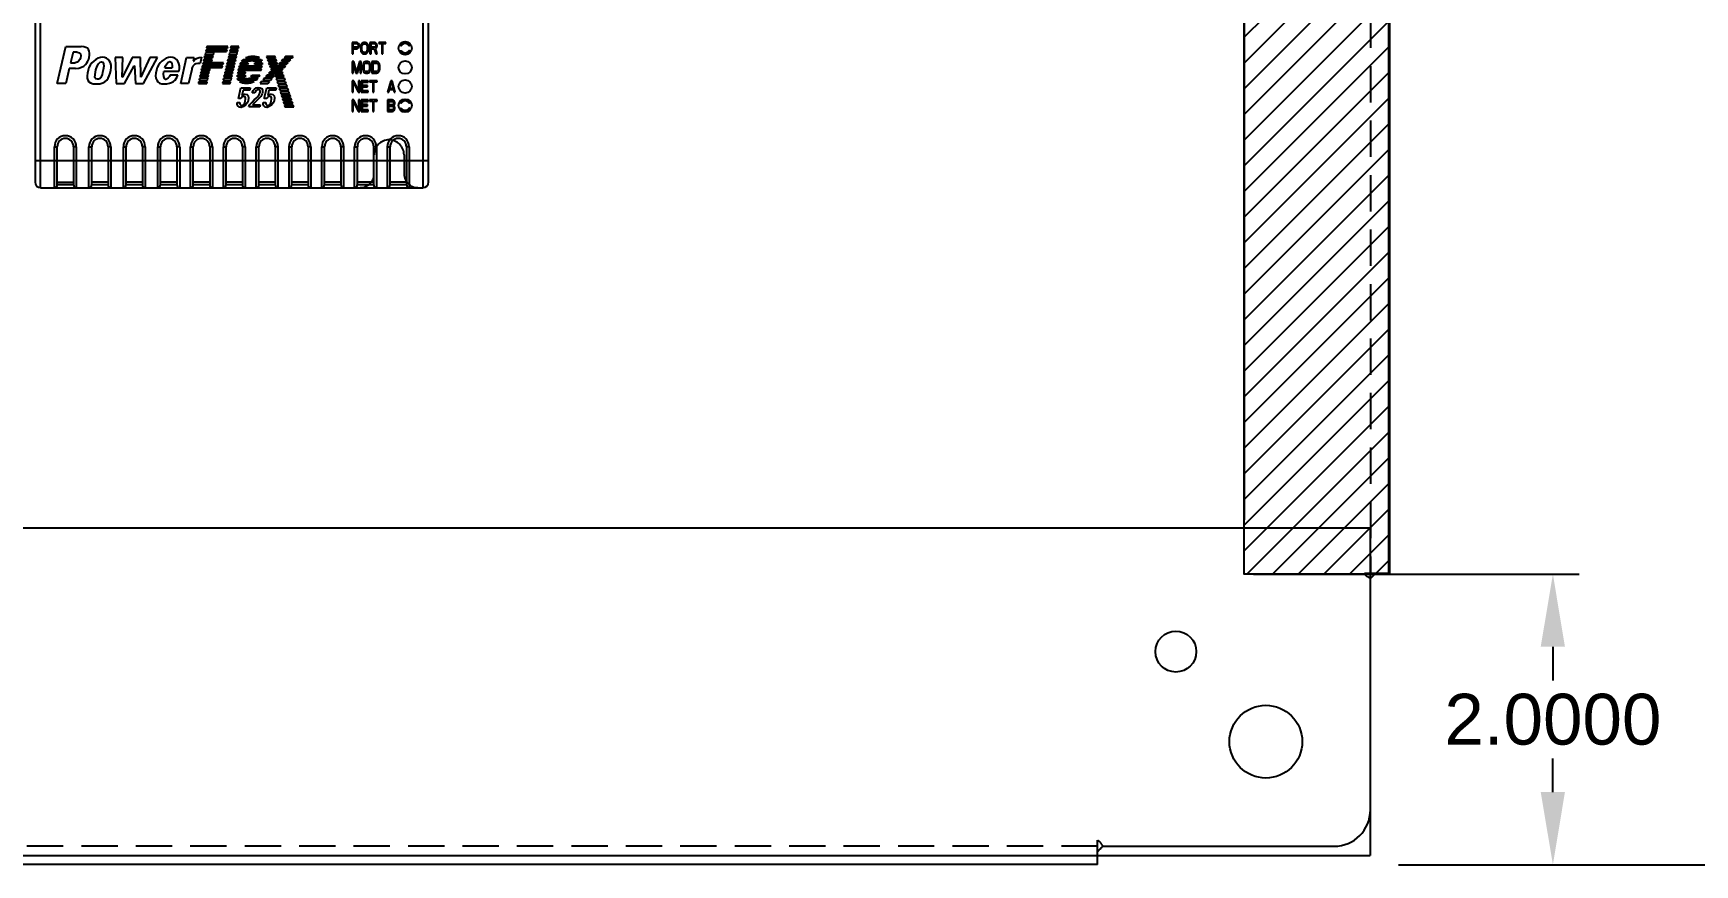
# Model space of a CAD drawing. Header units: inches. Extents: x 0.1 to 89.7, y 0.1 to 57.6.
# Drawn here: x 30.85 to 42.29, y 10.69 to 16.41 of the extents above; entities that cross this region are included whole.
import ezdxf
from ezdxf.enums import TextEntityAlignment as Align

# ---------------------------------------------------------------- set-up
doc = ezdxf.new("R2010")
doc.units = ezdxf.units.IN
doc.header["$MEASUREMENT"] = 0
for name, pattern in [('DASHED', [0.75, 0.5, -0.25]), ('HIDDEN', [0.375, 0.25, -0.125]), ('HIDDEN2', [0.1875, 0.125, -0.0625])]:
    doc.linetypes.add(name, pattern=pattern)
for name, color, linetype in [('02___PRT_ALL_AXES', 7, 'Continuous'), ('33085996XX_NDXF_CONTINUOUS_LINE', 7, 'Continuous'), ('DASHED', 4, 'DASHED'), ('DEFAULT_2', 8, 'HIDDEN'), ('PSYMS', 7, 'Continuous')]:
    doc.layers.add(name, color=color, linetype=linetype)
doc.styles.get("Standard").update_dxf_attribs({"font": 'arial.ttf'})
doc.styles.add('WD', font='romans.shx', dxfattribs={"height": 0.185})
doc.dimstyles.get("Standard").update_dxf_attribs({"dimtxt": 0.18, "dimasz": 0.18, "dimexe": 0.18, "dimexo": 0.0625, "dimgap": 0.09, "dimtad": 0, "dimtih": 1, "dimtoh": 1, "dimdec": 4, "dimzin": 0, "dimdsep": 46, "dimtxsty": 'Standard', "dimcen": 0.09, "dimadec": 0, "dimazin": 0, "dimtfac": 1, "dimtdec": 4, "dimtofl": 0, "dimtmove": 0, "dimatfit": 3, "dimfxl": 1, "dimtolj": 1, "dimtzin": 0, "dimarcsym": 0})

# ---------------------------------------------------------------- blocks, each defined once
blk = doc.blocks.new('HDIN10CB2')
for p, q in [((0, 1.125), (30.5, 1.125)), ((30.5, 1.125), (30.5, -1.125)), ((0, -1.125), (30.5, -1.125))]:
    blk.add_line(p, q)
blk = doc.blocks.new('HDR1_PF525_FRA')
at = {"color": 7, "linetype": 'Continuous'}
for p, q in [((0.004, 3.332), (0.004, 0.051)), ((0.042, 0.012), (0.042, 3.339)), ((2.747, 0.012), (2.747, 3.339)), ((2.786, 0.051), (2.786, 3.332)), ((2.245, 1.038), (2.245, 0.957)), ((2.277, 1.038), (2.245, 1.038)), ((2.245, 0.957), (2.253, 0.957)), ((2.253, 1.004), (2.253, 1.03)), ((2.253, 1.03), (2.279, 1.03)), ((2.279, 1.004), (2.253, 1.004)), ((2.253, 0.957), (2.253, 0.993)), ((2.253, 0.993), (2.277, 0.993)), ((2.284, 1.036), (2.277, 1.038)), ((2.277, 0.993), (2.284, 0.995)), ((2.279, 1.03), (2.283, 1.028)), ((2.283, 1.005), (2.279, 1.004)), ((2.283, 1.028), (2.285, 1.024)), ((2.285, 1.009), (2.283, 1.005)), ((2.289, 1.031), (2.284, 1.036)), ((2.284, 0.995), (2.289, 1)), ((2.285, 1.024), (2.287, 1.019)), ((2.287, 1.014), (2.285, 1.009)), ((2.287, 1.019), (2.287, 1.014)), ((2.294, 1.024), (2.289, 1.031)), ((2.289, 1), (2.294, 1.007)), ((2.295, 1.019), (2.294, 1.024)), ((2.294, 1.007), (2.295, 1.012)), ((2.295, 1.012), (2.295, 1.019)), ((2.307, 1.019), (2.306, 1.011)), ((2.306, 1.011), (2.306, 0.985)), ((2.306, 0.985), (2.307, 0.976)), ((2.31, 1.026), (2.307, 1.019)), ((2.307, 0.976), (2.31, 0.969)), ((2.315, 1.033), (2.31, 1.026)), ((2.31, 0.969), (2.315, 0.962)), ((2.314, 1.011), (2.315, 1.017)), ((2.314, 0.985), (2.314, 1.011)), ((2.315, 0.978), (2.314, 0.985)), ((2.321, 1.036), (2.315, 1.033)), ((2.315, 1.017), (2.318, 1.023)), ((2.318, 0.973), (2.315, 0.978)), ((2.315, 0.962), (2.321, 0.959)), ((2.318, 1.023), (2.322, 1.026)), ((2.322, 0.969), (2.318, 0.973)), ((2.327, 1.038), (2.321, 1.036)), ((2.321, 0.959), (2.327, 0.957)), ((2.322, 1.026), (2.327, 1.028)), ((2.327, 0.967), (2.322, 0.969)), ((2.338, 1.038), (2.327, 1.038)), ((2.327, 1.028), (2.338, 1.028)), ((2.338, 0.967), (2.327, 0.967)), ((2.327, 0.957), (2.338, 0.957)), ((2.345, 1.036), (2.338, 1.038)), ((2.338, 1.028), (2.344, 1.026)), ((2.344, 0.969), (2.338, 0.967)), ((2.338, 0.957), (2.345, 0.959)), ((2.344, 1.026), (2.348, 1.023)), ((2.348, 0.973), (2.344, 0.969)), ((2.35, 1.033), (2.345, 1.036)), ((2.345, 0.959), (2.35, 0.962)), ((2.348, 1.023), (2.35, 1.017)), ((2.35, 0.978), (2.348, 0.973)), ((2.356, 1.026), (2.35, 1.033)), ((2.35, 1.017), (2.352, 1.011)), ((2.352, 0.985), (2.35, 0.978)), ((2.35, 0.962), (2.356, 0.969)), ((2.352, 1.011), (2.352, 0.985)), ((2.358, 1.019), (2.356, 1.026)), ((2.356, 0.969), (2.358, 0.976)), ((2.36, 1.011), (2.358, 1.019)), ((2.358, 0.976), (2.36, 0.985)), ((2.36, 0.985), (2.36, 1.011)), ((2.371, 1.038), (2.371, 0.957)), ((2.403, 1.038), (2.371, 1.038)), ((2.371, 0.957), (2.379, 0.957)), ((2.379, 1.004), (2.379, 1.03)), ((2.379, 1.03), (2.404, 1.03)), ((2.404, 1.004), (2.379, 1.004)), ((2.379, 0.957), (2.379, 0.993)), ((2.379, 0.993), (2.402, 0.993)), ((2.402, 0.993), (2.413, 0.957)), ((2.41, 1.036), (2.403, 1.038)), ((2.404, 1.03), (2.408, 1.028)), ((2.408, 1.005), (2.404, 1.004)), ((2.408, 1.028), (2.411, 1.024)), ((2.411, 1.009), (2.408, 1.005)), ((2.415, 1.031), (2.41, 1.036)), ((2.41, 0.997), (2.415, 1)), ((2.422, 0.957), (2.41, 0.997)), ((2.411, 1.024), (2.413, 1.019)), ((2.413, 1.014), (2.411, 1.009)), ((2.413, 1.019), (2.413, 1.014)), ((2.413, 0.957), (2.422, 0.957)), ((2.419, 1.024), (2.415, 1.031)), ((2.415, 1), (2.419, 1.007)), ((2.421, 1.019), (2.419, 1.024)), ((2.419, 1.007), (2.421, 1.012)), ((2.421, 1.012), (2.421, 1.019)), ((2.433, 1.038), (2.433, 1.03)), ((2.484, 1.038), (2.433, 1.038)), ((2.433, 1.03), (2.454, 1.03)), ((2.454, 1.03), (2.454, 0.957)), ((2.454, 0.957), (2.463, 0.957)), ((2.463, 0.957), (2.463, 1.03)), ((2.463, 1.03), (2.484, 1.03)), ((2.484, 1.03), (2.484, 1.038)), ((2.583, 1.021), (2.585, 1.019)), ((2.583, 0.974), (2.585, 0.976)), ((2.656, 1.021), (2.654, 1.019)), ((2.656, 0.974), (2.654, 0.976)), ((2.245, 0.903), (2.245, 0.822)), ((2.257, 0.903), (2.245, 0.903)), ((2.253, 0.822), (2.253, 0.886)), ((2.253, 0.886), (2.272, 0.822)), ((2.277, 0.83), (2.257, 0.903)), ((2.298, 0.903), (2.277, 0.83)), ((2.283, 0.822), (2.302, 0.886)), ((2.31, 0.903), (2.298, 0.903)), ((2.302, 0.886), (2.302, 0.822)), ((2.31, 0.822), (2.31, 0.903)), ((2.322, 0.884), (2.321, 0.875)), ((2.321, 0.875), (2.321, 0.849)), ((2.321, 0.849), (2.322, 0.841)), ((2.325, 0.891), (2.322, 0.884)), ((2.322, 0.841), (2.325, 0.834)), ((2.33, 0.898), (2.325, 0.891)), ((2.325, 0.834), (2.33, 0.827)), ((2.329, 0.875), (2.33, 0.882)), ((2.329, 0.849), (2.329, 0.875)), ((2.33, 0.842), (2.329, 0.849)), ((2.335, 0.901), (2.33, 0.898)), ((2.33, 0.882), (2.333, 0.887)), ((2.333, 0.837), (2.33, 0.842)), ((2.33, 0.827), (2.335, 0.823)), ((2.333, 0.887), (2.337, 0.891)), ((2.337, 0.834), (2.333, 0.837)), ((2.342, 0.903), (2.335, 0.901)), ((2.335, 0.823), (2.342, 0.822)), ((2.337, 0.891), (2.342, 0.893)), ((2.342, 0.832), (2.337, 0.834)), ((2.353, 0.903), (2.342, 0.903)), ((2.342, 0.893), (2.353, 0.893)), ((2.353, 0.832), (2.342, 0.832)), ((2.36, 0.901), (2.353, 0.903)), ((2.353, 0.893), (2.358, 0.891)), ((2.358, 0.834), (2.353, 0.832)), ((2.353, 0.822), (2.36, 0.823)), ((2.358, 0.891), (2.363, 0.887)), ((2.363, 0.837), (2.358, 0.834)), ((2.365, 0.898), (2.36, 0.901)), ((2.36, 0.823), (2.365, 0.827)), ((2.363, 0.887), (2.365, 0.882)), ((2.365, 0.842), (2.363, 0.837)), ((2.371, 0.891), (2.365, 0.898)), ((2.365, 0.882), (2.367, 0.875)), ((2.367, 0.849), (2.365, 0.842)), ((2.365, 0.827), (2.371, 0.834)), ((2.367, 0.875), (2.367, 0.849)), ((2.373, 0.884), (2.371, 0.891)), ((2.371, 0.834), (2.373, 0.841)), ((2.375, 0.875), (2.373, 0.884)), ((2.373, 0.841), (2.375, 0.849)), ((2.375, 0.849), (2.375, 0.875)), ((2.385, 0.903), (2.385, 0.822)), ((2.418, 0.903), (2.385, 0.903)), ((2.394, 0.832), (2.394, 0.893)), ((2.394, 0.893), (2.418, 0.893)), ((2.418, 0.832), (2.394, 0.832)), ((2.425, 0.901), (2.418, 0.903)), ((2.418, 0.893), (2.423, 0.891)), ((2.423, 0.834), (2.418, 0.832)), ((2.418, 0.822), (2.425, 0.823)), ((2.423, 0.891), (2.427, 0.887)), ((2.427, 0.837), (2.423, 0.834)), ((2.43, 0.898), (2.425, 0.901)), ((2.425, 0.823), (2.43, 0.827)), ((2.427, 0.887), (2.43, 0.882)), ((2.43, 0.842), (2.427, 0.837)), ((2.436, 0.891), (2.43, 0.898)), ((2.43, 0.882), (2.431, 0.875)), ((2.431, 0.849), (2.43, 0.842)), ((2.43, 0.827), (2.436, 0.834)), ((2.431, 0.875), (2.431, 0.849)), ((2.438, 0.884), (2.436, 0.891)), ((2.436, 0.834), (2.438, 0.841)), ((2.44, 0.875), (2.438, 0.884)), ((2.438, 0.841), (2.44, 0.849)), ((2.44, 0.849), (2.44, 0.875)), ((2.245, 0.822), (2.253, 0.822)), ((2.245, 0.768), (2.245, 0.687)), ((2.257, 0.768), (2.245, 0.768)), ((2.253, 0.687), (2.253, 0.757)), ((2.253, 0.757), (2.287, 0.687)), ((2.291, 0.699), (2.257, 0.768)), ((2.272, 0.822), (2.283, 0.822)), ((2.291, 0.768), (2.291, 0.699)), ((2.299, 0.768), (2.291, 0.768)), ((2.299, 0.687), (2.299, 0.768)), ((2.302, 0.822), (2.31, 0.822)), ((2.31, 0.768), (2.31, 0.687)), ((2.358, 0.768), (2.31, 0.768)), ((2.318, 0.735), (2.318, 0.757)), ((2.318, 0.757), (2.358, 0.757)), ((2.353, 0.735), (2.318, 0.735)), ((2.318, 0.697), (2.318, 0.725)), ((2.318, 0.725), (2.353, 0.725)), ((2.342, 0.822), (2.353, 0.822)), ((2.353, 0.725), (2.353, 0.735)), ((2.358, 0.757), (2.358, 0.768)), ((2.369, 0.768), (2.369, 0.759)), ((2.421, 0.768), (2.369, 0.768)), ((2.369, 0.759), (2.391, 0.759)), ((2.385, 0.822), (2.418, 0.822)), ((2.391, 0.759), (2.391, 0.687)), ((2.399, 0.687), (2.399, 0.759)), ((2.399, 0.759), (2.421, 0.759)), ((2.421, 0.759), (2.421, 0.768)), ((2.518, 0.768), (2.496, 0.687)), ((2.505, 0.687), (2.51, 0.707)), ((2.51, 0.707), (2.537, 0.707)), ((2.511, 0.714), (2.523, 0.761)), ((2.536, 0.714), (2.511, 0.714)), ((2.529, 0.768), (2.518, 0.768)), ((2.523, 0.761), (2.536, 0.714)), ((2.55, 0.687), (2.529, 0.768)), ((2.537, 0.707), (2.542, 0.687)), ((2.245, 0.687), (2.253, 0.687)), ((2.245, 0.632), (2.245, 0.551)), ((2.257, 0.632), (2.245, 0.632)), ((2.253, 0.551), (2.253, 0.622)), ((2.253, 0.622), (2.287, 0.551)), ((2.291, 0.563), (2.257, 0.632)), ((2.287, 0.687), (2.299, 0.687)), ((2.291, 0.632), (2.291, 0.563)), ((2.299, 0.632), (2.291, 0.632)), ((2.299, 0.551), (2.299, 0.632)), ((2.31, 0.687), (2.358, 0.687)), ((2.31, 0.632), (2.31, 0.551)), ((2.358, 0.632), (2.31, 0.632)), ((2.358, 0.697), (2.318, 0.697)), ((2.318, 0.6), (2.318, 0.622)), ((2.318, 0.622), (2.358, 0.622)), ((2.353, 0.6), (2.318, 0.6)), ((2.318, 0.562), (2.318, 0.589)), ((2.318, 0.589), (2.353, 0.589)), ((2.353, 0.589), (2.353, 0.6)), ((2.358, 0.687), (2.358, 0.697)), ((2.358, 0.622), (2.358, 0.632)), ((2.369, 0.632), (2.369, 0.624)), ((2.421, 0.632), (2.369, 0.632)), ((2.369, 0.624), (2.391, 0.624)), ((2.391, 0.687), (2.399, 0.687)), ((2.391, 0.624), (2.391, 0.551)), ((2.399, 0.551), (2.399, 0.624)), ((2.399, 0.624), (2.421, 0.624)), ((2.421, 0.624), (2.421, 0.632)), ((2.496, 0.687), (2.505, 0.687)), ((2.496, 0.632), (2.496, 0.551)), ((2.529, 0.632), (2.496, 0.632)), ((2.505, 0.598), (2.505, 0.622)), ((2.505, 0.622), (2.53, 0.622)), ((2.53, 0.598), (2.505, 0.598)), ((2.505, 0.562), (2.505, 0.588)), ((2.505, 0.588), (2.53, 0.588)), ((2.536, 0.631), (2.529, 0.632)), ((2.53, 0.622), (2.534, 0.62)), ((2.534, 0.6), (2.53, 0.598)), ((2.53, 0.588), (2.534, 0.586)), ((2.534, 0.62), (2.537, 0.617)), ((2.537, 0.603), (2.534, 0.6)), ((2.541, 0.626), (2.536, 0.631)), ((2.537, 0.617), (2.538, 0.612)), ((2.538, 0.608), (2.537, 0.603)), ((2.538, 0.612), (2.538, 0.608)), ((2.538, 0.593), (2.541, 0.594)), ((2.541, 0.591), (2.538, 0.593)), ((2.545, 0.619), (2.541, 0.626)), ((2.541, 0.594), (2.545, 0.601)), ((2.545, 0.584), (2.541, 0.591)), ((2.542, 0.687), (2.55, 0.687)), ((2.546, 0.613), (2.545, 0.619)), ((2.545, 0.601), (2.546, 0.607)), ((2.546, 0.607), (2.546, 0.613)), ((2.583, 0.615), (2.585, 0.614)), ((2.656, 0.615), (2.654, 0.614)), ((2.245, 0.551), (2.253, 0.551)), ((2.287, 0.551), (2.299, 0.551)), ((2.31, 0.551), (2.358, 0.551)), ((2.358, 0.562), (2.318, 0.562)), ((2.358, 0.551), (2.358, 0.562)), ((2.391, 0.551), (2.399, 0.551)), ((2.496, 0.551), (2.529, 0.551)), ((2.53, 0.562), (2.505, 0.562)), ((2.529, 0.551), (2.536, 0.553)), ((2.534, 0.563), (2.53, 0.562)), ((2.534, 0.586), (2.537, 0.582)), ((2.537, 0.567), (2.534, 0.563)), ((2.536, 0.553), (2.541, 0.558)), ((2.537, 0.582), (2.538, 0.577)), ((2.538, 0.572), (2.537, 0.567)), ((2.538, 0.577), (2.538, 0.572)), ((2.541, 0.558), (2.545, 0.565)), ((2.546, 0.579), (2.545, 0.584)), ((2.545, 0.565), (2.546, 0.57)), ((2.546, 0.57), (2.546, 0.579)), ((2.583, 0.569), (2.585, 0.57)), ((2.656, 0.569), (2.654, 0.57)), ((0.141, 0.302), (0.16, 0.302)), ((0.141, 0.012), (0.141, 0.302)), ((0.16, 0.032), (0.16, 0.302)), ((0.295, 0.302), (0.276, 0.302)), ((0.276, 0.302), (0.276, 0.032)), ((0.295, 0.302), (0.295, 0.012)), ((0.384, 0.302), (0.404, 0.302)), ((0.384, 0.012), (0.384, 0.302)), ((0.404, 0.032), (0.404, 0.302)), ((0.539, 0.302), (0.52, 0.302)), ((0.52, 0.302), (0.52, 0.032)), ((0.539, 0.302), (0.539, 0.012)), ((0.628, 0.302), (0.647, 0.302)), ((0.628, 0.012), (0.628, 0.302)), ((0.647, 0.032), (0.647, 0.302)), ((0.782, 0.302), (0.763, 0.302)), ((0.763, 0.302), (0.763, 0.032)), ((0.782, 0.302), (0.782, 0.012)), ((0.871, 0.302), (0.89, 0.302)), ((0.871, 0.012), (0.871, 0.302)), ((0.89, 0.032), (0.89, 0.302)), ((1.026, 0.302), (1.006, 0.302)), ((1.006, 0.302), (1.006, 0.032)), ((1.026, 0.302), (1.026, 0.012)), ((1.103, 0.302), (1.122, 0.302)), ((1.103, 0.012), (1.103, 0.302)), ((1.122, 0.032), (1.122, 0.302)), ((1.258, 0.302), (1.238, 0.302)), ((1.238, 0.302), (1.238, 0.032)), ((1.258, 0.302), (1.258, 0.012)), ((1.335, 0.302), (1.354, 0.302)), ((1.335, 0.012), (1.335, 0.302)), ((1.354, 0.032), (1.354, 0.302)), ((1.489, 0.302), (1.47, 0.302)), ((1.47, 0.302), (1.47, 0.032)), ((1.489, 0.302), (1.489, 0.012)), ((1.567, 0.302), (1.586, 0.302)), ((1.567, 0.012), (1.567, 0.302)), ((1.586, 0.032), (1.586, 0.302)), ((1.702, 0.302), (1.702, 0.032)), ((1.721, 0.302), (1.702, 0.302)), ((1.721, 0.302), (1.721, 0.012)), ((1.799, 0.012), (1.799, 0.302)), ((1.799, 0.302), (1.818, 0.302)), ((1.818, 0.032), (1.818, 0.302)), ((1.934, 0.302), (1.934, 0.032)), ((1.953, 0.302), (1.934, 0.302)), ((1.953, 0.302), (1.953, 0.012)), ((2.03, 0.012), (2.03, 0.302)), ((2.03, 0.302), (2.05, 0.302)), ((2.05, 0.032), (2.05, 0.302)), ((2.166, 0.302), (2.166, 0.032)), ((2.185, 0.302), (2.166, 0.302)), ((2.185, 0.302), (2.185, 0.012)), ((2.262, 0.012), (2.262, 0.302)), ((2.262, 0.302), (2.282, 0.302)), ((2.282, 0.032), (2.282, 0.302)), ((2.397, 0.302), (2.397, 0.032)), ((2.417, 0.302), (2.397, 0.302)), ((2.417, 0.302), (2.417, 0.012)), ((2.494, 0.012), (2.494, 0.302)), ((2.494, 0.302), (2.513, 0.302)), ((2.513, 0.032), (2.513, 0.302)), ((2.629, 0.302), (2.629, 0.032)), ((2.649, 0.302), (2.629, 0.302)), ((2.649, 0.302), (2.649, 0.012)), ((0.004, 0.205), (2.786, 0.205)), ((0.042, 0.012), (2.747, 0.012)), ((0.16, 0.051), (0.276, 0.051)), ((0.276, 0.032), (0.16, 0.032)), ((0.52, 0.051), (0.404, 0.051)), ((0.52, 0.032), (0.404, 0.032)), ((0.763, 0.051), (0.647, 0.051)), ((0.763, 0.032), (0.647, 0.032)), ((1.006, 0.051), (0.89, 0.051)), ((1.006, 0.032), (0.89, 0.032)), ((1.238, 0.051), (1.122, 0.051)), ((1.238, 0.032), (1.122, 0.032)), ((1.47, 0.051), (1.354, 0.051)), ((1.47, 0.032), (1.354, 0.032)), ((1.702, 0.051), (1.586, 0.051)), ((1.702, 0.032), (1.586, 0.032)), ((1.934, 0.051), (1.818, 0.051)), ((1.934, 0.032), (1.818, 0.032)), ((2.166, 0.051), (2.05, 0.051)), ((2.166, 0.032), (2.05, 0.032)), ((2.397, 0.051), (2.282, 0.051)), ((2.397, 0.032), (2.282, 0.032)), ((2.629, 0.051), (2.513, 0.051)), ((2.629, 0.032), (2.513, 0.032))]:
    blk.add_line(p, q, dxfattribs=at)
for centre in [(2.62, 0.998), (2.62, 0.862), (2.62, 0.727), (2.62, 0.592)]:
    blk.add_circle(centre, 0.0464, dxfattribs=at)
for centre, radius, start, end in [((2.58, 0.718), 0.303, 89.7942, 90.1098), ((2.58, 1.277), 0.303, 269.8902, 270.2058), ((2.58, 0.739), 0.282, 89.4225, 89.7947), ((2.58, 1.257), 0.282, 270.2053, 270.5775), ((2.62, 0.998), 0.0432, 32.5858, 147.4142), ((2.62, 0.998), 0.0432, 212.5858, 327.4142), ((2.62, 0.998), 0.0406, 32.4274, 147.5726), ((2.805, 1.332), 0.382, 234.9779, 235.5578), ((2.805, 0.663), 0.382, 124.4422, 125.0221), ((2.62, 0.998), 0.0406, 212.4274, 327.5726), ((2.62, 0.998), 0.0328, 32.0572, 147.9428), ((2.62, 0.998), 0.0328, 212.0572, 327.9428), ((2.435, 1.332), 0.382, 304.4422, 305.0221), ((2.435, 0.663), 0.382, 54.9779, 55.5578), ((2.659, 0.739), 0.282, 90.2053, 90.5775), ((2.659, 1.257), 0.282, 269.4225, 269.7947), ((2.659, 0.718), 0.303, 89.8902, 90.2058), ((2.659, 1.277), 0.303, 269.7942, 270.1098), ((2.58, 0.312), 0.303, 89.7942, 90.1098), ((2.58, 0.333), 0.282, 89.4225, 89.7947), ((2.62, 0.592), 0.0432, 32.5858, 147.4142), ((2.62, 0.592), 0.0406, 32.4274, 147.5726), ((2.805, 0.927), 0.382, 234.9779, 235.5578), ((2.62, 0.592), 0.0328, 32.0572, 147.9428), ((2.435, 0.927), 0.382, 304.4422, 305.0221), ((2.659, 0.333), 0.282, 90.2053, 90.5775), ((2.659, 0.312), 0.303, 89.8902, 90.2058), ((2.58, 0.872), 0.303, 269.8902, 270.2058), ((2.58, 0.851), 0.282, 270.2053, 270.5775), ((2.62, 0.592), 0.0432, 212.5858, 327.4142), ((2.805, 0.257), 0.382, 124.4422, 125.0221), ((2.62, 0.592), 0.0406, 212.4274, 327.5726), ((2.62, 0.592), 0.0328, 212.0572, 327.9428), ((2.435, 0.257), 0.382, 54.9779, 55.5578), ((2.659, 0.851), 0.282, 269.4225, 269.7947), ((2.659, 0.872), 0.303, 269.7942, 270.1098), ((0.218, 0.302), 0.0773, 0, 180), ((0.218, 0.302), 0.058, 0, 180), ((0.462, 0.302), 0.0773, 0, 180), ((0.462, 0.302), 0.058, 0, 180), ((0.705, 0.302), 0.0773, 0, 180), ((0.705, 0.302), 0.058, 0, 180), ((0.948, 0.302), 0.0773, 0, 180), ((0.948, 0.302), 0.058, 0, 180), ((1.18, 0.302), 0.0773, 0, 180), ((1.18, 0.302), 0.058, 0, 180), ((1.412, 0.302), 0.0773, 0, 180), ((1.412, 0.302), 0.058, 0, 180), ((1.644, 0.302), 0.0773, 0, 180), ((1.644, 0.302), 0.058, 0, 180), ((1.876, 0.302), 0.0773, 0, 180), ((1.876, 0.302), 0.058, 0, 180), ((2.108, 0.302), 0.0773, 0, 180), ((2.108, 0.302), 0.058, 0, 180), ((2.34, 0.302), 0.0773, 0, 180), ((2.34, 0.302), 0.058, 0, 180), ((2.571, 0.302), 0.0773, 0, 180), ((2.571, 0.302), 0.058, 0, 180), ((0.042, 0.051), 0.0386, 180, 270), ((0.141, 0.032), 0.0193, 270, 0), ((0.295, 0.032), 0.0193, 180, 270), ((0.384, 0.032), 0.0193, 270, 0), ((0.539, 0.032), 0.0193, 180, 270), ((0.628, 0.032), 0.0193, 270, 0), ((0.782, 0.032), 0.0193, 180, 270), ((0.871, 0.032), 0.0193, 270, 0), ((1.026, 0.032), 0.0193, 180, 270), ((1.103, 0.032), 0.0193, 270, 0), ((1.258, 0.032), 0.0193, 180, 270), ((1.335, 0.032), 0.0193, 270, 0), ((1.489, 0.032), 0.0193, 180, 270), ((1.567, 0.032), 0.0193, 270, 0), ((1.721, 0.032), 0.0193, 180, 270), ((1.799, 0.032), 0.0193, 270, 0), ((1.953, 0.032), 0.0193, 180, 270), ((2.03, 0.032), 0.0193, 270, 0), ((2.185, 0.032), 0.0193, 180, 270), ((2.262, 0.032), 0.0193, 270, 0), ((2.417, 0.032), 0.0193, 180, 270), ((2.494, 0.032), 0.0193, 270, 0), ((2.649, 0.032), 0.0193, 180, 270), ((2.747, 0.051), 0.0386, 270, 0)]:
    blk.add_arc(centre, radius, start, end, dxfattribs=at)
for points in [[(2.589, 1.017), (2.589, 1.017), (2.59, 1.016), (2.591, 1.016), (2.591, 1.015), (2.592, 1.015), (2.592, 1.015), (2.592, 1.015), (2.592, 1.015)], [(2.589, 0.978), (2.589, 0.978), (2.59, 0.979), (2.591, 0.979), (2.591, 0.98), (2.592, 0.98), (2.592, 0.98), (2.592, 0.98), (2.592, 0.98)], [(2.651, 1.017), (2.65, 1.017), (2.65, 1.016), (2.649, 1.016), (2.648, 1.015), (2.648, 1.015), (2.648, 1.015), (2.648, 1.015), (2.647, 1.015)], [(2.651, 0.978), (2.65, 0.978), (2.65, 0.979), (2.649, 0.979), (2.648, 0.98), (2.648, 0.98), (2.648, 0.98), (2.648, 0.98), (2.647, 0.98)], [(2.589, 0.611), (2.589, 0.611), (2.59, 0.611), (2.591, 0.61), (2.591, 0.61), (2.592, 0.609), (2.592, 0.609), (2.592, 0.609), (2.592, 0.609)], [(2.651, 0.611), (2.65, 0.611), (2.65, 0.611), (2.649, 0.61), (2.648, 0.61), (2.648, 0.609), (2.648, 0.609), (2.648, 0.609), (2.647, 0.609)], [(2.589, 0.572), (2.589, 0.573), (2.59, 0.573), (2.591, 0.574), (2.591, 0.574), (2.592, 0.574), (2.592, 0.574), (2.592, 0.574), (2.592, 0.574)], [(2.651, 0.572), (2.65, 0.573), (2.65, 0.573), (2.649, 0.574), (2.648, 0.574), (2.648, 0.574), (2.648, 0.574), (2.648, 0.574), (2.647, 0.574)]]:
    blk.add_open_spline(points, degree=3, knots=[0, 0, 0, 0, 0.414245, 0.731791, 0.847091, 0.930981, 0.982263, 1, 1, 1, 1], dxfattribs=at)
at = {"layer": '33085996XX_NDXF_CONTINUOUS_LINE', "color": 7, "linetype": 'Continuous'}
for p, q in [((0.161, 0.749), (0.222, 1.009)), ((0.222, 1.009), (0.329, 1.009)), ((0.272, 0.969), (0.254, 0.895)), ((0.302, 0.969), (0.272, 0.969)), ((1.202, 0.941), (1.199, 0.929)), ((1.262, 0.941), (1.202, 0.941)), ((1.208, 0.964), (1.205, 0.952)), ((1.205, 0.952), (1.264, 0.952)), ((1.267, 0.964), (1.208, 0.964)), ((1.213, 0.987), (1.21, 0.975)), ((1.21, 0.975), (1.358, 0.975)), ((1.361, 0.987), (1.213, 0.987)), ((1.218, 1.009), (1.215, 0.998)), ((1.215, 0.998), (1.363, 0.998)), ((1.366, 1.009), (1.218, 1.009)), ((1.259, 0.929), (1.262, 0.941)), ((1.264, 0.952), (1.267, 0.964)), ((1.358, 0.975), (1.361, 0.987)), ((1.363, 0.998), (1.366, 1.009)), ((1.373, 0.941), (1.37, 0.929)), ((1.428, 0.941), (1.373, 0.941)), ((1.378, 0.964), (1.375, 0.952)), ((1.375, 0.952), (1.43, 0.952)), ((1.433, 0.964), (1.378, 0.964)), ((1.383, 0.987), (1.381, 0.975)), ((1.381, 0.975), (1.436, 0.975)), ((1.438, 0.987), (1.383, 0.987)), ((1.388, 1.009), (1.386, 0.998)), ((1.386, 0.998), (1.441, 0.998)), ((1.444, 1.009), (1.388, 1.009)), ((1.425, 0.929), (1.428, 0.941)), ((1.43, 0.952), (1.433, 0.964)), ((1.436, 0.975), (1.438, 0.987)), ((1.441, 0.998), (1.444, 1.009)), ((0.245, 0.855), (0.221, 0.749)), ((0.289, 0.855), (0.245, 0.855)), ((0.254, 0.895), (0.288, 0.895)), ((0.625, 0.931), (0.57, 0.931)), ((0.57, 0.931), (0.577, 0.749)), ((0.62, 0.794), (0.625, 0.931)), ((0.691, 0.931), (0.621, 0.794)), ((0.636, 0.749), (0.705, 0.873)), ((0.749, 0.931), (0.691, 0.931)), ((0.705, 0.873), (0.706, 0.873)), ((0.706, 0.873), (0.713, 0.749)), ((0.752, 0.794), (0.749, 0.931)), ((0.814, 0.931), (0.752, 0.794)), ((0.771, 0.749), (0.868, 0.931)), ((0.868, 0.931), (0.814, 0.931)), ((1.02, 0.832), (0.914, 0.832)), ((0.921, 0.86), (0.972, 0.86)), ((1.033, 0.749), (1.075, 0.931)), ((1.075, 0.931), (1.128, 0.931)), ((1.111, 0.848), (1.088, 0.749)), ((1.128, 0.931), (1.122, 0.907)), ((1.122, 0.907), (1.123, 0.907)), ((1.181, 0.934), (1.17, 0.889)), ((1.176, 0.829), (1.174, 0.818)), ((1.235, 0.829), (1.176, 0.829)), ((1.181, 0.851), (1.179, 0.84)), ((1.179, 0.84), (1.238, 0.84)), ((1.24, 0.851), (1.181, 0.851)), ((1.186, 0.873), (1.184, 0.862)), ((1.184, 0.862), (1.327, 0.862)), ((1.329, 0.873), (1.186, 0.873)), ((1.191, 0.895), (1.189, 0.884)), ((1.189, 0.884), (1.332, 0.883)), ((1.335, 0.895), (1.191, 0.895)), ((1.197, 0.918), (1.194, 0.906)), ((1.194, 0.906), (1.254, 0.906)), ((1.256, 0.918), (1.197, 0.918)), ((1.199, 0.929), (1.259, 0.929)), ((1.233, 0.818), (1.235, 0.829)), ((1.238, 0.84), (1.24, 0.851)), ((1.254, 0.906), (1.256, 0.918)), ((1.327, 0.862), (1.329, 0.873)), ((1.332, 0.883), (1.335, 0.895)), ((1.346, 0.829), (1.344, 0.818)), ((1.402, 0.829), (1.346, 0.829)), ((1.352, 0.851), (1.349, 0.84)), ((1.349, 0.84), (1.404, 0.84)), ((1.407, 0.851), (1.352, 0.851)), ((1.357, 0.872), (1.354, 0.862)), ((1.354, 0.862), (1.41, 0.862)), ((1.412, 0.873), (1.357, 0.872)), ((1.362, 0.895), (1.359, 0.883)), ((1.359, 0.883), (1.414, 0.883)), ((1.417, 0.895), (1.362, 0.895)), ((1.367, 0.918), (1.364, 0.906)), ((1.364, 0.906), (1.42, 0.906)), ((1.423, 0.918), (1.367, 0.918)), ((1.37, 0.929), (1.425, 0.929)), ((1.399, 0.818), (1.402, 0.829)), ((1.404, 0.84), (1.407, 0.851)), ((1.41, 0.862), (1.412, 0.873)), ((1.414, 0.883), (1.417, 0.895)), ((1.42, 0.906), (1.423, 0.918)), ((1.437, 0.829), (1.492, 0.829)), ((1.601, 0.84), (1.439, 0.84)), ((1.441, 0.851), (1.604, 0.851)), ((1.606, 0.862), (1.444, 0.862)), ((1.448, 0.873), (1.608, 0.873)), ((1.505, 0.883), (1.451, 0.883)), ((1.457, 0.895), (1.51, 0.895)), ((1.524, 0.906), (1.464, 0.906)), ((1.475, 0.918), (1.601, 0.918)), ((1.59, 0.929), (1.492, 0.929)), ((1.607, 0.906), (1.547, 0.906)), ((1.609, 0.883), (1.556, 0.883)), ((1.557, 0.895), (1.609, 0.895)), ((1.701, 0.939), (1.639, 0.939)), ((1.639, 0.939), (1.643, 0.929)), ((1.643, 0.929), (1.704, 0.929)), ((1.707, 0.918), (1.647, 0.918)), ((1.647, 0.918), (1.651, 0.906)), ((1.651, 0.906), (1.711, 0.906)), ((1.663, 0.829), (1.653, 0.818)), ((1.714, 0.895), (1.655, 0.895)), ((1.655, 0.895), (1.66, 0.883)), ((1.66, 0.883), (1.717, 0.884)), ((1.752, 0.829), (1.663, 0.829)), ((1.773, 0.873), (1.664, 0.873)), ((1.664, 0.873), (1.668, 0.862)), ((1.668, 0.862), (1.764, 0.862)), ((1.675, 0.844), (1.671, 0.839)), ((1.671, 0.839), (1.749, 0.84)), ((1.755, 0.851), (1.672, 0.851)), ((1.672, 0.851), (1.675, 0.844)), ((1.704, 0.929), (1.701, 0.939)), ((1.711, 0.906), (1.707, 0.918)), ((1.717, 0.884), (1.714, 0.895)), ((1.736, 0.895), (1.726, 0.883)), ((1.726, 0.883), (1.782, 0.884)), ((1.792, 0.895), (1.736, 0.895)), ((1.756, 0.918), (1.746, 0.906)), ((1.746, 0.906), (1.801, 0.906)), ((1.748, 0.843), (1.755, 0.851)), ((1.749, 0.84), (1.748, 0.843)), ((1.756, 0.818), (1.752, 0.829)), ((1.811, 0.918), (1.756, 0.918)), ((1.764, 0.862), (1.773, 0.873)), ((1.773, 0.939), (1.765, 0.929)), ((1.765, 0.929), (1.82, 0.929)), ((1.828, 0.939), (1.773, 0.939)), ((1.782, 0.884), (1.792, 0.895)), ((1.801, 0.906), (1.811, 0.918)), ((1.82, 0.929), (1.828, 0.939)), ((0.221, 0.749), (0.161, 0.749)), ((0.577, 0.749), (0.636, 0.749)), ((0.621, 0.794), (0.62, 0.794)), ((0.713, 0.749), (0.771, 0.749)), ((0.752, 0.794), (0.752, 0.794)), ((0.958, 0.81), (1.014, 0.81)), ((1.088, 0.749), (1.033, 0.749)), ((1.16, 0.761), (1.158, 0.749)), ((1.158, 0.749), (1.217, 0.749)), ((1.22, 0.761), (1.16, 0.761)), ((1.166, 0.784), (1.163, 0.773)), ((1.163, 0.773), (1.222, 0.773)), ((1.225, 0.785), (1.166, 0.784)), ((1.171, 0.807), (1.168, 0.795)), ((1.168, 0.795), (1.228, 0.795)), ((1.23, 0.807), (1.171, 0.807)), ((1.174, 0.818), (1.233, 0.818)), ((1.217, 0.749), (1.22, 0.761)), ((1.222, 0.773), (1.225, 0.785)), ((1.228, 0.795), (1.23, 0.807)), ((1.331, 0.761), (1.328, 0.749)), ((1.328, 0.749), (1.383, 0.749)), ((1.386, 0.761), (1.331, 0.761)), ((1.336, 0.784), (1.333, 0.773)), ((1.333, 0.773), (1.389, 0.773)), ((1.392, 0.785), (1.336, 0.784)), ((1.341, 0.807), (1.339, 0.795)), ((1.339, 0.795), (1.394, 0.796)), ((1.397, 0.807), (1.341, 0.807)), ((1.344, 0.818), (1.399, 0.818)), ((1.383, 0.749), (1.386, 0.761)), ((1.389, 0.773), (1.392, 0.785)), ((1.394, 0.796), (1.397, 0.807)), ((1.434, 0.807), (1.489, 0.807)), ((1.49, 0.795), (1.434, 0.795)), ((1.49, 0.818), (1.435, 0.818)), ((1.435, 0.785), (1.497, 0.784)), ((1.569, 0.773), (1.44, 0.773)), ((1.441, 0.642), (1.458, 0.718)), ((1.45, 0.762), (1.552, 0.762)), ((1.458, 0.718), (1.525, 0.718)), ((1.518, 0.785), (1.579, 0.785)), ((1.525, 0.718), (1.521, 0.702)), ((1.586, 0.796), (1.53, 0.796)), ((1.536, 0.807), (1.592, 0.807)), ((1.605, 0.762), (1.594, 0.748)), ((1.594, 0.748), (1.649, 0.748)), ((1.66, 0.762), (1.605, 0.762)), ((1.625, 0.785), (1.615, 0.773)), ((1.615, 0.773), (1.669, 0.772)), ((1.624, 0.642), (1.642, 0.718)), ((1.679, 0.785), (1.625, 0.785)), ((1.644, 0.807), (1.634, 0.795)), ((1.634, 0.795), (1.687, 0.796)), ((1.642, 0.718), (1.708, 0.718)), ((1.697, 0.807), (1.644, 0.807)), ((1.649, 0.748), (1.66, 0.762)), ((1.653, 0.818), (1.756, 0.818)), ((1.669, 0.772), (1.679, 0.785)), ((1.687, 0.796), (1.697, 0.807)), ((1.76, 0.807), (1.702, 0.807)), ((1.702, 0.807), (1.705, 0.796)), ((1.705, 0.796), (1.763, 0.796)), ((1.708, 0.718), (1.705, 0.702)), ((1.767, 0.785), (1.709, 0.784)), ((1.709, 0.784), (1.712, 0.773)), ((1.712, 0.773), (1.771, 0.773)), ((1.774, 0.761), (1.716, 0.762)), ((1.716, 0.762), (1.72, 0.749)), ((1.72, 0.749), (1.779, 0.749)), ((1.783, 0.737), (1.723, 0.738)), ((1.723, 0.738), (1.727, 0.725)), ((1.727, 0.725), (1.786, 0.725)), ((1.79, 0.714), (1.73, 0.714)), ((1.73, 0.714), (1.735, 0.701)), ((1.763, 0.796), (1.76, 0.807)), ((1.771, 0.773), (1.767, 0.785)), ((1.779, 0.749), (1.774, 0.761)), ((1.786, 0.725), (1.783, 0.737)), ((1.795, 0.7), (1.79, 0.714)), ((1.432, 0.613), (1.451, 0.613)), ((1.458, 0.642), (1.441, 0.642)), ((1.474, 0.702), (1.465, 0.663)), ((1.465, 0.663), (1.465, 0.663)), ((1.521, 0.702), (1.474, 0.702)), ((1.516, 0.583), (1.519, 0.598)), ((1.558, 0.683), (1.539, 0.683)), ((1.54, 0.598), (1.596, 0.598)), ((1.596, 0.598), (1.593, 0.583)), ((1.616, 0.613), (1.635, 0.613)), ((1.641, 0.642), (1.624, 0.642)), ((1.657, 0.702), (1.648, 0.663)), ((1.648, 0.663), (1.648, 0.663)), ((1.705, 0.702), (1.657, 0.702)), ((1.735, 0.701), (1.795, 0.7)), ((1.798, 0.689), (1.738, 0.689)), ((1.738, 0.689), (1.742, 0.676)), ((1.742, 0.676), (1.802, 0.675)), ((1.806, 0.666), (1.745, 0.666)), ((1.745, 0.666), (1.749, 0.653)), ((1.749, 0.653), (1.81, 0.653)), ((1.813, 0.642), (1.752, 0.642)), ((1.752, 0.642), (1.756, 0.63)), ((1.756, 0.63), (1.817, 0.63)), ((1.821, 0.618), (1.759, 0.618)), ((1.759, 0.618), (1.763, 0.606)), ((1.763, 0.606), (1.825, 0.606)), ((1.829, 0.595), (1.766, 0.595)), ((1.766, 0.595), (1.77, 0.583)), ((1.802, 0.675), (1.798, 0.689)), ((1.81, 0.653), (1.806, 0.666)), ((1.817, 0.63), (1.813, 0.642)), ((1.825, 0.606), (1.821, 0.618)), ((1.833, 0.583), (1.829, 0.595)), ((1.593, 0.583), (1.516, 0.583)), ((1.77, 0.583), (1.833, 0.583))]:
    blk.add_line(p, q, dxfattribs=at)
blk.add_arc((1.56, 0.835), 0.119, 149.5315, 156.3654, dxfattribs=at)
for points in [[(0.302, 0.969), (0.329, 0.969), (0.331, 0.951), (0.326, 0.93)], [(0.386, 0.931), (0.397, 0.979), (0.383, 1.009), (0.329, 1.009)], [(0.326, 0.93), (0.322, 0.912), (0.305, 0.895), (0.288, 0.895)], [(0.289, 0.855), (0.359, 0.855), (0.379, 0.902), (0.386, 0.931)], [(0.378, 0.842), (0.365, 0.785), (0.365, 0.745), (0.437, 0.745)], [(0.445, 0.778), (0.424, 0.778), (0.422, 0.789), (0.434, 0.845)], [(0.437, 0.745), (0.509, 0.745), (0.527, 0.785), (0.54, 0.842)], [(0.486, 0.845), (0.473, 0.789), (0.465, 0.778), (0.445, 0.778)], [(1.17, 0.889), (1.122, 0.892), (1.115, 0.866), (1.111, 0.848)], [(1.123, 0.907), (1.138, 0.928), (1.159, 0.934), (1.181, 0.934)], [(1.437, 0.829), (1.436, 0.825), (1.436, 0.822), (1.435, 0.818)], [(1.44, 0.847), (1.44, 0.844), (1.439, 0.842), (1.439, 0.84)], [(1.441, 0.851), (1.441, 0.85), (1.441, 0.848), (1.44, 0.847)], [(1.448, 0.873), (1.446, 0.869), (1.445, 0.866), (1.444, 0.862)], [(1.464, 0.906), (1.467, 0.91), (1.471, 0.915), (1.475, 0.918)], [(1.49, 0.818), (1.491, 0.822), (1.492, 0.825), (1.492, 0.829)], [(1.51, 0.895), (1.508, 0.891), (1.506, 0.887), (1.505, 0.883)], [(1.537, 0.908), (1.532, 0.908), (1.528, 0.907), (1.524, 0.906)], [(1.547, 0.906), (1.544, 0.907), (1.54, 0.908), (1.537, 0.908)], [(1.556, 0.883), (1.56, 0.883), (1.557, 0.891), (1.557, 0.895)], [(1.601, 0.918), (1.604, 0.914), (1.606, 0.91), (1.607, 0.906)], [(1.601, 0.84), (1.602, 0.844), (1.603, 0.847), (1.604, 0.851)], [(1.606, 0.862), (1.607, 0.866), (1.607, 0.869), (1.608, 0.873)], [(1.609, 0.895), (1.61, 0.891), (1.609, 0.887), (1.609, 0.883)], [(0.982, 0.763), (0.998, 0.774), (1.009, 0.79), (1.014, 0.81)], [(1.434, 0.795), (1.433, 0.799), (1.434, 0.803), (1.434, 0.807)], [(1.44, 0.773), (1.438, 0.776), (1.436, 0.78), (1.435, 0.785)], [(1.489, 0.807), (1.489, 0.803), (1.489, 0.799), (1.49, 0.795)], [(1.53, 0.796), (1.533, 0.799), (1.535, 0.803), (1.536, 0.807)], [(1.579, 0.785), (1.577, 0.78), (1.573, 0.776), (1.569, 0.773)], [(1.592, 0.807), (1.59, 0.803), (1.588, 0.8), (1.586, 0.796)], [(1.519, 0.598), (1.574, 0.654), (1.589, 0.664), (1.594, 0.687)], [(1.612, 0.685), (1.605, 0.655), (1.587, 0.644), (1.54, 0.598)]]:
    blk.add_open_spline(points, degree=3, dxfattribs=at)
for points, knots in [([(0.54, 0.842), (0.552, 0.892), (0.491, 0.977), (0.39, 0.892), (0.378, 0.842)], [0, 0, 0, 0, 0.500515, 1, 1, 1, 1]), ([(0.434, 0.845), (0.443, 0.883), (0.478, 0.921), (0.494, 0.883), (0.486, 0.845)], [0, 0, 0, 0, 0.498936, 1, 1, 1, 1]), ([(0.861, 0.842), (0.847, 0.785), (0.867, 0.729), (0.967, 0.751), (0.982, 0.763)], [0, 0, 0, 0, 0.733952, 1, 1, 1, 1]), ([(1.02, 0.832), (1.036, 0.89), (0.974, 0.978), (0.872, 0.892), (0.861, 0.842)], [0, 0, 0, 0, 0.50501, 1, 1, 1, 1]), ([(0.958, 0.81), (0.955, 0.795), (0.917, 0.754), (0.909, 0.81), (0.914, 0.832)], [0, 0, 0, 0, 0.443588, 1, 1, 1, 1]), ([(0.921, 0.86), (0.924, 0.876), (0.963, 0.929), (0.976, 0.878), (0.972, 0.86)], [0, 0, 0, 0, 0.493821, 1, 1, 1, 1]), ([(1.59, 0.929), (1.579, 0.936), (1.544, 0.942), (1.505, 0.935), (1.492, 0.929)], [0, 0, 0, 0, 0.499113, 1, 1, 1, 1]), ([(1.45, 0.762), (1.46, 0.754), (1.495, 0.745), (1.538, 0.754), (1.552, 0.762)], [0, 0, 0, 0, 0.526137, 1, 1, 1, 1]), ([(1.497, 0.784), (1.5, 0.783), (1.507, 0.781), (1.514, 0.783), (1.518, 0.785)], [0, 0, 0, 0, 0.485562, 1, 1, 1, 1]), ([(1.539, 0.683), (1.542, 0.705), (1.586, 0.733), (1.618, 0.709), (1.612, 0.685)], [0, 0, 0, 0, 0.485593, 1, 1, 1, 1]), ([(1.594, 0.687), (1.596, 0.698), (1.579, 0.714), (1.561, 0.694), (1.558, 0.683)], [0, 0, 0, 0, 0.461538, 1, 1, 1, 1]), ([(1.51, 0.627), (1.505, 0.606), (1.461, 0.56), (1.428, 0.595), (1.432, 0.613)], [0, 0, 0, 0, 0.547979, 1, 1, 1, 1]), ([(1.451, 0.613), (1.449, 0.603), (1.466, 0.58), (1.487, 0.61), (1.49, 0.623)], [0, 0, 0, 0, 0.412104, 1, 1, 1, 1]), ([(1.49, 0.623), (1.494, 0.642), (1.49, 0.668), (1.462, 0.651), (1.458, 0.642)], [0, 0, 0, 0, 0.631932, 1, 1, 1, 1]), ([(1.465, 0.663), (1.469, 0.669), (1.505, 0.681), (1.517, 0.658), (1.51, 0.627)], [0, 0, 0, 0, 0.322486, 1, 1, 1, 1]), ([(1.693, 0.627), (1.688, 0.606), (1.644, 0.56), (1.612, 0.595), (1.616, 0.613)], [0, 0, 0, 0, 0.547058, 1, 1, 1, 1]), ([(1.635, 0.613), (1.632, 0.603), (1.65, 0.58), (1.67, 0.61), (1.673, 0.623)], [0, 0, 0, 0, 0.41128, 1, 1, 1, 1]), ([(1.673, 0.623), (1.678, 0.642), (1.673, 0.668), (1.645, 0.651), (1.641, 0.642)], [0, 0, 0, 0, 0.632616, 1, 1, 1, 1]), ([(1.648, 0.663), (1.653, 0.669), (1.689, 0.681), (1.7, 0.658), (1.693, 0.627)], [0, 0, 0, 0, 0.321235, 1, 1, 1, 1])]:
    blk.add_open_spline(points, degree=3, knots=knots, dxfattribs=at)
at = {"layer": 'DASHED'}
for p, q in [((2.399, 0.109), (2.399, 0.244)), ((2.612, 0.244), (2.612, 0.109))]:
    blk.add_line(p, q, dxfattribs=at)
for centre, radius, start, end in [((2.506, 0.244), 0.106, 360, 180), ((2.303, 0.109), 0.0966, 270, 360), ((2.709, 0.109), 0.0966, 180, 270)]:
    blk.add_arc(centre, radius, start, end, dxfattribs=at)
at = {"style": 'WD', "width": 0.7}
for tag, p in [('INST', (1.375, 6.732)), ('LOC', (1.375, 6.562)), ('DESC1', (1.375, 6.406)), ('DESC2', (1.375, 6.25)), ('DESC3', (1.375, 6.102)), ('XREF', (1.375, 5.531))]:
    blk.add_attdef(tag, text='', height=0.125, dxfattribs=at).set_placement(p, align=Align.CENTER)
at = {"style": 'WD'}
blk.add_attdef('TAG1', text='', height=0.125, dxfattribs=at).set_placement((1.375, 5.938), align=Align.CENTER)
at = {"style": 'WD', "flags": 9}
blk.add_attdef('FAMILY', (1.58, 5.902), '', height=0.01, dxfattribs=at)
for tag, p in [('ASSYCODE', (1.605, 5.821)), ('MFG', (1.603, 5.839)), ('CAT', (1.605, 5.858))]:
    blk.add_attdef(tag, text='', height=0.01, dxfattribs=at).set_placement(p, align=Align.CENTER)
blk = doc.blocks.new('*D82')
at = {"color": 0, "lineweight": -2, "transparency": 16777216}
for p, q in [((39.188, 13.062), (39.188, 18.117)), ((40.188, 16.375), (40.188, 18.117)), ((38.688, 17.938), (38.188, 17.938)), ((40.688, 17.938), (41.188, 17.938))]:
    blk.add_line(p, q, dxfattribs=at)
at = {"color": 0, "transparency": 16777216}
for points in [[(38.688, 18.021), (38.688, 17.854), (39.188, 17.938)], [(40.688, 18.021), (40.688, 17.854), (40.188, 17.938)]]:
    blk.add_solid(points, dxfattribs=at)
at = {"layer": 'Defpoints', "color": 0, "transparency": 16777216}
for p in [(39.188, 17.938), (40.188, 16.312), (39.188, 13)]:
    blk.add_point(p, dxfattribs=at)
at = {"color": 0, "transparency": 16777216, "insert": (41.987, 17.938), "char_height": 0.35, "attachment_point": 5}
blk.add_mtext('\\A1;1.0000', dxfattribs=at)
blk = doc.blocks.new('*D83')
at = {"color": 0, "lineweight": -2, "transparency": 16777216}
for p, q in [((39.25, 12.688), (41.493, 12.688)), ((41.313, 12.188), (41.313, 11.956)), ((41.313, 11.188), (41.313, 11.419)), ((40.25, 10.688), (41.493, 10.688))]:
    blk.add_line(p, q, dxfattribs=at)
at = {"color": 0, "transparency": 16777216}
for points in [[(41.229, 12.188), (41.396, 12.188), (41.313, 12.688)], [(41.229, 11.188), (41.396, 11.188), (41.313, 10.688)]]:
    blk.add_solid(points, dxfattribs=at)
at = {"layer": 'Defpoints', "color": 0, "transparency": 16777216}
for p in [(39.188, 12.688), (41.313, 12.688), (40.188, 10.688)]:
    blk.add_point(p, dxfattribs=at)
at = {"color": 0, "transparency": 16777216, "insert": (41.313, 11.687), "char_height": 0.35, "attachment_point": 5}
blk.add_mtext('\\A1;2.0000', dxfattribs=at)
blk = doc.blocks.new('*D84')
at = {"color": 0, "lineweight": -2, "transparency": 16777216}
for p, q in [((39.25, 17.438), (43.618, 17.438)), ((43.438, 16.938), (43.438, 14.331)), ((43.438, 11.188), (43.438, 13.794)), ((40.25, 10.688), (43.618, 10.688))]:
    blk.add_line(p, q, dxfattribs=at)
at = {"color": 0, "transparency": 16777216}
for points in [[(43.354, 16.938), (43.521, 16.938), (43.438, 17.438)], [(43.354, 11.188), (43.521, 11.188), (43.438, 10.688)]]:
    blk.add_solid(points, dxfattribs=at)
at = {"layer": 'Defpoints', "color": 0, "transparency": 16777216}
for p in [(39.188, 17.438), (43.438, 17.438), (40.188, 10.688)]:
    blk.add_point(p, dxfattribs=at)
at = {"color": 0, "transparency": 16777216, "insert": (43.438, 14.062), "char_height": 0.35, "attachment_point": 5}
blk.add_mtext('\\A1;6.7500', dxfattribs=at)

msp = doc.modelspace()

# ---------------------------------------------------------------- hatches: boundary and pattern name
h = msp.add_hatch()
h.set_pattern_fill('ANSI31', color=256)
h.paths.add_polyline_path([(39.1875, 17.4375), (40.1875, 17.4375), (40.1875, 12.6875), (39.1875, 12.6875)])
h.paths.add_polyline_path([(42.60476, 13.69937), (44.27526, 13.69937), (44.27526, 14.42062), (42.60476, 14.42062)], flags=9)

# ---------------------------------------------------------------- linework, layer by layer
at = {"color": 3, "linetype": 'Continuous'}
for p, q in [((40.18106, 41.6851), (40.18106, 12.69319)), ((40.05583, 11.06514), (40.05583, 12.65778)), ((40.18106, 12.69319), (40.09444, 12.69319)), ((38.1773, 10.68943), (38.1773, 10.77605)), ((38.19435, 10.79594), (38.19878, 10.80029)), ((38.19878, 10.80029), (38.20212, 10.8036)), ((38.21272, 10.81467), (39.80536, 10.81467)), ((38.1773, 10.68943), (9.18539, 10.68943))]:
    msp.add_line(p, q, dxfattribs=at)
msp.add_lwpolyline([(39.1875, 17.4375), (40.1875, 17.4375), (40.1875, 12.6875), (39.1875, 12.6875)], close=True)
for points in [[(40.07456, 12.67614), (40.0686, 12.67009), (40.06689, 12.66837), (40.06513, 12.66663), (40.0634, 12.66494), (40.06171, 12.66329), (40.06006, 12.66173), (40.05851, 12.66026), (40.05709, 12.65894), (40.05583, 12.65778)], [(40.09444, 12.69319), (40.09249, 12.69178), (40.09059, 12.69037), (40.08873, 12.68893), (40.08693, 12.6875), (40.08518, 12.68606), (40.08351, 12.68463), (40.08189, 12.6832), (40.08034, 12.68178), (40.07885, 12.68038), (40.0774, 12.67898), (40.07597, 12.67757), (40.07456, 12.67614)], [(38.1773, 10.77605), (38.17871, 10.778), (38.18013, 10.7799), (38.18156, 10.78176), (38.18299, 10.78356), (38.18443, 10.78531), (38.18586, 10.78698), (38.18729, 10.7886), (38.18871, 10.79015), (38.19011, 10.79164), (38.19151, 10.79309), (38.19293, 10.79452), (38.19435, 10.79594)], [(38.20212, 10.8036), (38.20386, 10.80536), (38.20556, 10.80709), (38.2072, 10.80879), (38.20877, 10.81043), (38.21023, 10.81198), (38.21155, 10.8134), (38.21272, 10.81467)]]:
    msp.add_lwpolyline(points, dxfattribs=at)
msp.add_arc((39.80536, 11.06514), 0.25047, 270, 0, dxfattribs=at)
at = {"layer": '02___PRT_ALL_AXES', "color": 3, "linetype": 'Continuous'}
for centre, radius in [((38.71584, 12.15465), 0.14076), ((39.33572, 11.53477), 0.25047)]:
    msp.add_circle(centre, radius, dxfattribs=at)
at = {"layer": 'DEFAULT_2', "color": 8, "linetype": 'HIDDEN'}
for p, q in [((40.05583, 41.6851), (40.05583, 12.69319)), ((40.09444, 12.69319), (40.01489, 12.69319)), ((38.1773, 10.81467), (9.18539, 10.81467)), ((38.1773, 10.77605), (38.1773, 10.8556)), ((38.19947, 10.8345), (38.20335, 10.82804))]:
    msp.add_line(p, q, dxfattribs=at)
for points in [[(40.01489, 12.69319), (40.01549, 12.69156), (40.01616, 12.69), (40.01691, 12.68849), (40.01774, 12.68704), (40.01866, 12.68561), (40.01969, 12.6842), (40.02084, 12.68279), (40.02213, 12.68138), (40.02359, 12.67994), (40.02515, 12.67855), (40.02669, 12.67729), (40.02831, 12.67606), (40.03008, 12.6748), (40.03197, 12.67354), (40.03394, 12.67228), (40.03599, 12.67102), (40.04245, 12.66714)], [(40.04245, 12.66714), (40.0447, 12.66576), (40.04687, 12.66439), (40.04894, 12.66302), (40.05089, 12.66166), (40.0527, 12.66032), (40.05434, 12.65902), (40.05583, 12.65778)], [(38.1773, 10.8556), (38.17893, 10.85501), (38.18049, 10.85433), (38.182, 10.85358), (38.18345, 10.85275), (38.18488, 10.85183), (38.18629, 10.8508), (38.1877, 10.84965), (38.18911, 10.84837), (38.19055, 10.8469), (38.19194, 10.84534), (38.1932, 10.8438), (38.19443, 10.84219), (38.19569, 10.84041), (38.19695, 10.83852), (38.19821, 10.83655), (38.19947, 10.8345)], [(38.20335, 10.82804), (38.20473, 10.82579), (38.2061, 10.82362), (38.20747, 10.82155), (38.20884, 10.8196), (38.21018, 10.81779), (38.21147, 10.81615), (38.21272, 10.81467)]]:
    msp.add_lwpolyline(points, dxfattribs=at)

# ---------------------------------------------------------------- block references
at = {"layer": 'PSYMS', "xscale": 0.9743580342574725, "yscale": 0.9743580342574725, "zscale": 0.9743580342574725}
msp.add_blockref('HDR1_PF525_FRA', (30.85458, 15.33632), dxfattribs=at)
at = {"layer": 'PSYMS', "linetype": 'HIDDEN2', "xscale": 1.001880327007336, "yscale": 1.001880327007336, "zscale": 1.001880327007336}
msp.add_blockref('HDIN10CB2', (9.49726, 11.87916), dxfattribs=at)

# ---------------------------------------------------------------- dimensions: what is measured, and where the dimension line sits
at = {"color": 2}
dim = msp.add_linear_dim(base=(39.1875, 17.9375), p1=(40.1875, 16.3125), p2=(39.1875, 13), dimstyle='Standard', override={"dimtxt": 0.35, "dimasz": 0.5}, dxfattribs=at)
dim.commit()
dim.dimension.update_dxf_attribs({"geometry": '*D82', "text_midpoint": (41.98693, 17.9375), "dimtype": 160})
for base, p2, picture, middle in [((43.4375, 17.4375), (39.1875, 17.4375), '*D84', (43.4375, 14.0625)), ((41.3125, 12.6875), (39.1875, 12.6875), '*D83', (41.3125, 11.6875))]:
    dim = msp.add_linear_dim(base=base, p1=(40.1875, 10.6875), p2=p2, angle=90, dimstyle='Standard', override={"dimtxt": 0.35, "dimasz": 0.5}, dxfattribs=at)
    dim.commit()
    dim.dimension.update_dxf_attribs({"geometry": picture, "text_midpoint": middle})

doc.saveas('drawing.dxf')
